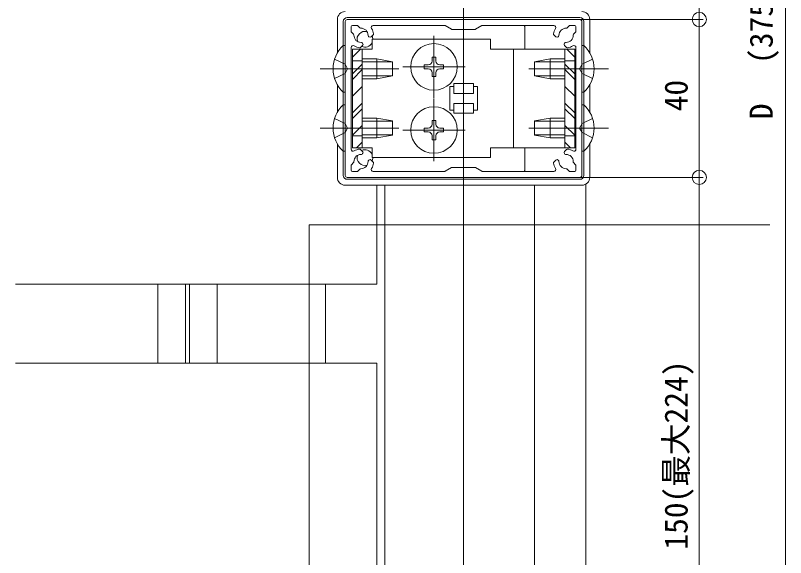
# Model space of a CAD drawing. Units: millimetres, scale not verified. Extents: x -1682 to -296, y -1188 to 1054.
# Drawn here: x -1570 to -1374.7, y 74.8 to 212.2 of the extents above; entities that cross this region are included whole.
import ezdxf
from ezdxf.enums import TextEntityAlignment as Align

# ---------------------------------------------------------------- set-up
doc = ezdxf.new("R2010")
doc.units = ezdxf.units.MM
doc.header["$LTSCALE"] = 4
for name, color, linetype, lineweight in [('0-3_YKK_11', 7, 'Continuous', 9), ('0-4_YKK_12', 2, 'Continuous', 9), ('0-6_YKK_13', 4, 'Continuous', 9), ('0-7_YKK_D', 6, 'Continuous', 9)]:
    doc.layers.add(name, color=color, linetype=linetype, lineweight=lineweight)
doc.styles.add('ＭＳ ゴシック', font='')
doc.styles.get('ＭＳ ゴシック').set_extended_font_data('MS Gothic')

msp = doc.modelspace()

# ---------------------------------------------------------------- linework, layer by layer
at = {"layer": '0-3_YKK_11'}
for p, q in [((-1485.859, 211.119), (-1456.359, 211.119)), ((-1456.359, 211.119), (-1426.859, 211.119)), ((-1486.359, 192.257), (-1486.359, 210.619)), ((-1484.859, 208.117), (-1484.859, 209.319)), ((-1484.559, 209.619), (-1483.356, 209.619)), ((-1483.144, 209.531), (-1482.619, 209.006)), ((-1479.246, 209.619), (-1461.171, 209.619)), ((-1461.021, 209.579), (-1459.428, 208.659)), ((-1453.289, 208.659), (-1451.696, 209.579)), ((-1451.546, 209.619), (-1433.472, 209.619)), ((-1430.098, 209.006), (-1429.573, 209.531)), ((-1429.361, 209.619), (-1428.159, 209.619)), ((-1427.859, 209.319), (-1427.859, 208.117)), ((-1426.359, 210.619), (-1426.359, 171.619)), ((-1484.246, 207.38), (-1484.771, 207.905)), ((-1479.778, 206.73), (-1479.266, 207.242)), ((-1459.278, 208.619), (-1453.439, 208.619)), ((-1433.451, 207.242), (-1432.94, 206.73)), ((-1427.947, 207.905), (-1428.471, 207.38)), ((-1481.97, 205.103), (-1482.068, 205.202)), ((-1480.441, 206.828), (-1480.343, 206.73)), ((-1432.374, 206.73), (-1432.276, 206.828)), ((-1430.65, 205.202), (-1430.748, 205.103)), ((-1484.859, 178.232), (-1484.859, 204.006)), ((-1482.481, 204.026), (-1481.97, 204.538)), ((-1430.748, 204.538), (-1430.236, 204.026)), ((-1427.859, 204.006), (-1427.859, 178.232)), ((-1486.359, 191.301), (-1486.359, 192.257)), ((-1486.359, 171.619), (-1486.359, 191.301)), ((-1481.97, 177.7), (-1482.481, 178.211)), ((-1430.236, 178.211), (-1430.748, 177.7)), ((-1482.068, 177.036), (-1481.97, 177.134)), ((-1430.748, 177.134), (-1430.65, 177.036)), ((-1484.859, 172.919), (-1484.859, 174.121)), ((-1484.771, 174.333), (-1484.246, 174.858)), ((-1480.343, 175.508), (-1480.441, 175.41)), ((-1479.266, 174.996), (-1479.778, 175.508)), ((-1432.94, 175.508), (-1433.451, 174.996)), ((-1432.276, 175.41), (-1432.374, 175.508)), ((-1428.471, 174.858), (-1427.947, 174.333)), ((-1427.859, 174.121), (-1427.859, 172.919)), ((-1483.356, 172.619), (-1484.559, 172.619)), ((-1482.619, 173.232), (-1483.144, 172.707)), ((-1461.171, 172.619), (-1479.246, 172.619)), ((-1459.428, 173.579), (-1461.021, 172.659)), ((-1453.439, 173.619), (-1459.278, 173.619)), ((-1451.696, 172.659), (-1453.289, 173.579)), ((-1433.472, 172.619), (-1451.546, 172.619)), ((-1429.573, 172.707), (-1430.098, 173.232)), ((-1428.159, 172.619), (-1429.361, 172.619)), ((-1456.359, 171.119), (-1485.859, 171.119)), ((-1426.859, 171.119), (-1456.359, 171.119))]:
    msp.add_line(p, q, dxfattribs=at)
for centre, radius, start, end in [((-1485.859, 210.619), 0.5, 90, 180), ((-1426.859, 210.619), 0.5, 0, 90), ((-1484.559, 209.319), 0.3, 90, 180), ((-1483.356, 209.319), 0.3, 44.99792, 90), ((-1482.407, 209.218), 0.3, 225.00206, 271.33783), ((-1479.246, 209.119), 0.5, 90, 212.72166), ((-1461.171, 209.319), 0.3, 60, 90), ((-1451.546, 209.319), 0.3, 90, 119.99998), ((-1433.472, 209.119), 0.5, 327.276, 90), ((-1430.31, 209.218), 0.3, 268.6799, 315.0103), ((-1429.361, 209.319), 0.3, 90, 135), ((-1428.159, 209.319), 0.3, 0, 90), ((-1484.559, 208.117), 0.3, 180, 225), ((-1484.458, 207.167), 0.3, 358.66208, 44.99792), ((-1482.359, 207.119), 1.8, 178.66954, 224.99988), ((-1482.359, 207.119), 1.8, 45, 91.33046), ((-1482.359, 207.119), 1.8, 359.79297, 44.9993), ((-1480.159, 207.111), 0.4, 179.7858, 224.99033), ((-1482.359, 207.119), 3.2, 6.63222, 32.71964), ((-1479.478, 207.454), 0.3, 314.99998, 6.62112), ((-1459.278, 208.919), 0.3, 239.99998, 270), ((-1453.439, 208.919), 0.3, 270, 300), ((-1433.239, 207.454), 0.3, 173.37785, 225), ((-1430.359, 207.119), 3.2, 147.28011, 173.36787), ((-1432.559, 207.111), 0.4, 315.00888, 0.21434), ((-1430.359, 207.119), 1.8, 135.00034, 180.20654), ((-1430.359, 207.119), 1.8, 88.66614, 135), ((-1430.359, 207.119), 1.8, 314.9995, 1.33046), ((-1428.259, 207.167), 0.3, 135.00206, 181.33783), ((-1428.159, 208.117), 0.3, 314.99792, 0), ((-1482.359, 207.119), 1.8, 224.99992, 270.20689), ((-1482.351, 204.919), 0.4, 45.0085, 90.21419), ((-1482.252, 204.821), 0.4, 314.99884, 45.00076), ((-1480.06, 207.012), 0.4, 225.00172, 315.00038), ((-1432.657, 207.012), 0.4, 224.99855, 314.99728), ((-1430.465, 204.821), 0.4, 134.99913, 224.99931), ((-1430.367, 204.919), 0.4, 89.79895, 134.99989), ((-1430.359, 207.119), 1.8, 269.7926, 314.99948), ((-1484.359, 204.006), 0.5, 57.27831, 180), ((-1482.359, 207.119), 3.2, 237.27966, 263.36595), ((-1482.694, 204.238), 0.3, 263.36325, 315.0014), ((-1430.024, 204.238), 0.3, 224.99664, 276.63568), ((-1430.359, 207.119), 3.2, 276.63361, 302.71948), ((-1428.359, 204.006), 0.5, 359.99988, 122.72166), ((-1484.359, 178.232), 0.5, 180.00011, 302.7216), ((-1482.359, 175.119), 3.2, 96.63223, 122.7198), ((-1482.694, 177.999), 0.3, 44.99792, 96.62122), ((-1430.024, 177.999), 0.3, 83.36325, 135.00154), ((-1430.359, 175.119), 3.2, 57.28, 83.36595), ((-1428.359, 178.232), 0.5, 237.27678, 0), ((-1482.359, 175.119), 1.8, 134.99954, 181.33339), ((-1482.359, 175.119), 1.8, 89.79309, 134.99963), ((-1482.351, 177.319), 0.4, 269.7858, 314.99052), ((-1482.252, 177.417), 0.4, 314.99893, 45.00096), ((-1430.465, 177.417), 0.4, 134.99913, 224.99913), ((-1430.367, 177.319), 0.4, 224.99902, 270.19888), ((-1430.359, 175.119), 1.8, 45.00006, 90.20738), ((-1430.359, 175.119), 1.8, 358.66614, 44.99997), ((-1484.559, 174.121), 0.3, 134.99792, 180), ((-1484.458, 175.07), 0.3, 314.98763, 1.31744), ((-1482.359, 175.119), 1.8, 268.66954, 314.99998), ((-1482.359, 175.119), 1.8, 314.99998, 0.20677), ((-1480.159, 175.127), 0.4, 135.00897, 180.21407), ((-1480.06, 175.225), 0.4, 44.99873, 134.99748), ((-1482.359, 175.119), 3.2, 327.27972, 353.36569), ((-1479.478, 174.784), 0.3, 353.36014, 45), ((-1433.239, 174.784), 0.3, 134.99792, 186.6385), ((-1430.359, 175.119), 3.2, 186.63333, 212.71964), ((-1432.657, 175.225), 0.4, 45.00183, 135.00047), ((-1432.559, 175.127), 0.4, 359.79922, 45.00018), ((-1430.359, 175.119), 1.8, 179.793, 224.9993), ((-1430.359, 175.119), 1.8, 224.9993, 271.33339), ((-1428.259, 175.07), 0.3, 178.6799, 225.01236), ((-1428.159, 174.121), 0.3, 0, 45), ((-1484.559, 172.919), 0.3, 180, 270), ((-1483.356, 172.919), 0.3, 270, 314.99998), ((-1482.407, 173.019), 0.3, 88.66208, 134.99792), ((-1479.246, 173.119), 0.5, 147.27748, 270), ((-1461.171, 172.919), 0.3, 270, 300), ((-1459.278, 173.319), 0.3, 90, 119.99998), ((-1453.439, 173.319), 0.3, 60, 90), ((-1451.546, 172.919), 0.3, 239.99998, 270), ((-1433.472, 173.119), 0.5, 270, 32.72166), ((-1430.31, 173.019), 0.3, 44.98763, 91.31744), ((-1429.361, 172.919), 0.3, 224.99792, 270), ((-1428.159, 172.919), 0.3, 270, 0), ((-1485.859, 171.619), 0.5, 180, 270), ((-1426.859, 171.619), 0.5, 270, 0)]:
    msp.add_arc(centre, radius, start, end, dxfattribs=at)
at = {"layer": '0-4_YKK_12'}
for p, q in [((-1456.359, 241.118), (-1456.359, 9.403)), ((-1478.359, 169.119), (-1478.359, 144.019)), ((-1476.359, 21.12), (-1476.359, 169.119)), ((-1438.359, 169.119), (-1438.359, 21.12)), ((-1425.359, 21.12), (-1425.359, 169.387)), ((-1495.529, 21.12), (-1495.529, 159.119)), ((-1495.529, 159.119), (-1378.732, 159.119)), ((-1478.359, 144.019), (-1569.992, 144.019)), ((-1533.858, 144.019), (-1533.858, 124.019)), ((-1526.858, 124.019), (-1526.858, 144.019)), ((-1525.858, 144.019), (-1525.858, 124.019)), ((-1518.858, 144.019), (-1518.858, 124.019)), ((-1491.359, 144.019), (-1491.359, 124.019)), ((-1478.359, 124.019), (-1569.992, 124.019)), ((-1478.359, 124.019), (-1478.359, 49.119))]:
    msp.add_line(p, q, dxfattribs=at)
at = {"layer": '0-6_YKK_13'}
for p, q in [((-1488.359, 211.119), (-1488.359, 202.672)), ((-1485.859, 211.619), (-1426.859, 211.619)), ((-1424.359, 202.672), (-1424.359, 211.119)), ((-1486.859, 210.619), (-1486.859, 171.619)), ((-1440.815, 203.619), (-1440.815, 209.119)), ((-1425.859, 210.619), (-1425.859, 171.619)), ((-1463.859, 191.219), (-1463.859, 207.019)), ((-1479.559, 203.619), (-1479.559, 206.119)), ((-1479.559, 206.119), (-1449.559, 206.119)), ((-1449.559, 203.619), (-1449.559, 206.119)), ((-1486.359, 204.519), (-1486.87, 204.519)), ((-1486.87, 204.519), (-1486.87, 196.119)), ((-1486.359, 204.519), (-1486.359, 196.119)), ((-1484.559, 178.619), (-1484.559, 203.619)), ((-1484.559, 201.575), (-1482.514, 203.619)), ((-1479.559, 203.619), (-1484.559, 203.619)), ((-1482.059, 203.619), (-1482.059, 178.619)), ((-1449.559, 203.619), (-1428.159, 203.619)), ((-1443.659, 203.619), (-1443.659, 178.619)), ((-1430.659, 203.619), (-1430.659, 178.619)), ((-1428.159, 201.575), (-1430.203, 203.619)), ((-1428.159, 178.619), (-1428.159, 203.619)), ((-1426.359, 204.519), (-1425.848, 204.519)), ((-1426.359, 204.519), (-1426.359, 196.119)), ((-1425.848, 204.519), (-1425.848, 196.119)), ((-1464.349, 201.569), (-1463.369, 201.569)), ((-1464.349, 200.589), (-1464.349, 201.569)), ((-1463.369, 201.569), (-1463.369, 200.589)), ((-1489.075, 201.069), (-1486.41, 199.769)), ((-1486.41, 199.769), (-1485.798, 198.619)), ((-1486.359, 192.719), (-1486.359, 201.119)), ((-1482.059, 200.619), (-1484.559, 200.619)), ((-1484.559, 197.332), (-1482.059, 199.832)), ((-1482.059, 201.119), (-1478.359, 201.119)), ((-1482.059, 200.369), (-1474.359, 200.369)), ((-1478.359, 201.119), (-1478.359, 196.119)), ((-1474.359, 200.419), (-1478.359, 201.119)), ((-1474.359, 200.419), (-1474.359, 196.819)), ((-1466.309, 199.609), (-1465.329, 199.609)), ((-1462.389, 199.609), (-1461.409, 199.609)), ((-1461.409, 199.609), (-1461.409, 198.629)), ((-1438.359, 200.419), (-1434.359, 201.119)), ((-1438.359, 200.419), (-1438.359, 196.819)), ((-1430.659, 200.369), (-1438.359, 200.369)), ((-1430.659, 201.119), (-1434.359, 201.119)), ((-1434.359, 201.119), (-1434.359, 196.119)), ((-1428.159, 200.619), (-1430.659, 200.619)), ((-1428.159, 197.332), (-1430.659, 199.832)), ((-1426.308, 199.769), (-1426.919, 198.619)), ((-1426.359, 192.719), (-1426.359, 201.119)), ((-1423.642, 201.069), (-1426.308, 199.769)), ((-1425.848, 192.719), (-1425.848, 201.119)), ((-1492.731, 198.619), (-1472.771, 198.619)), ((-1484.559, 195.918), (-1482.059, 198.418)), ((-1455.959, 199.119), (-1471.759, 199.119)), ((-1464.349, 196.669), (-1464.349, 197.649)), ((-1463.369, 197.649), (-1463.369, 196.669)), ((-1461.409, 198.629), (-1462.389, 198.629)), ((-1419.635, 198.619), (-1439.829, 198.619)), ((-1428.159, 195.918), (-1430.659, 198.418)), ((-1426.308, 197.469), (-1426.919, 198.619)), ((-1423.642, 196.169), (-1426.308, 197.469)), ((-1482.059, 196.869), (-1474.359, 196.869)), ((-1478.359, 196.119), (-1482.059, 196.119)), ((-1474.359, 196.819), (-1478.359, 196.119)), ((-1463.369, 196.669), (-1464.349, 196.669)), ((-1430.659, 196.869), (-1438.359, 196.869)), ((-1438.359, 196.819), (-1434.359, 196.119)), ((-1434.359, 196.119), (-1430.659, 196.119)), ((-1488.359, 194.566), (-1488.359, 187.672)), ((-1484.559, 191.675), (-1482.059, 194.175)), ((-1459.859, 188.119), (-1459.859, 194.119)), ((-1459.859, 194.119), (-1458.859, 194.119)), ((-1458.859, 192.369), (-1458.859, 194.869)), ((-1458.859, 194.869), (-1453.859, 194.869)), ((-1453.859, 194.869), (-1453.859, 192.369)), ((-1453.859, 194.119), (-1452.859, 194.119)), ((-1452.859, 194.119), (-1452.859, 188.119)), ((-1428.159, 191.675), (-1430.659, 194.175)), ((-1424.359, 187.672), (-1424.359, 194.566)), ((-1453.859, 192.369), (-1458.859, 192.369)), ((-1426.359, 192.719), (-1425.848, 192.719)), ((-1486.359, 189.519), (-1486.359, 181.119)), ((-1484.559, 187.433), (-1482.059, 189.932)), ((-1463.859, 175.219), (-1463.859, 191.019)), ((-1458.859, 187.369), (-1458.859, 189.869)), ((-1453.859, 189.869), (-1458.859, 189.869)), ((-1453.859, 189.869), (-1453.859, 187.369)), ((-1428.159, 187.433), (-1430.659, 189.932)), ((-1426.359, 189.519), (-1426.359, 181.119)), ((-1484.559, 186.018), (-1482.059, 188.518)), ((-1458.859, 188.119), (-1459.859, 188.119)), ((-1452.859, 188.119), (-1453.859, 188.119)), ((-1428.159, 186.018), (-1430.659, 188.518)), ((-1489.075, 186.069), (-1486.41, 184.769)), ((-1486.359, 177.719), (-1486.359, 186.119)), ((-1482.059, 186.119), (-1478.359, 186.119)), ((-1478.359, 186.119), (-1478.359, 181.119)), ((-1474.359, 185.419), (-1478.359, 186.119)), ((-1464.349, 185.569), (-1463.369, 185.569)), ((-1464.349, 184.589), (-1464.349, 185.569)), ((-1463.369, 185.569), (-1463.369, 184.589)), ((-1453.859, 187.369), (-1458.859, 187.369)), ((-1438.359, 185.419), (-1434.359, 186.119)), ((-1430.659, 186.119), (-1434.359, 186.119)), ((-1434.359, 186.119), (-1434.359, 181.119)), ((-1426.359, 177.719), (-1426.359, 186.119)), ((-1423.642, 186.069), (-1426.308, 184.769)), ((-1492.731, 183.619), (-1472.771, 183.619)), ((-1486.41, 184.769), (-1485.798, 183.619)), ((-1486.41, 182.469), (-1485.798, 183.619)), ((-1484.559, 181.776), (-1482.059, 184.276)), ((-1482.059, 185.369), (-1474.359, 185.369)), ((-1474.359, 185.419), (-1474.359, 181.819)), ((-1466.309, 182.629), (-1466.309, 183.609)), ((-1466.309, 183.609), (-1465.329, 183.609)), ((-1462.389, 183.609), (-1461.409, 183.609)), ((-1461.409, 183.609), (-1461.409, 182.629)), ((-1419.635, 183.619), (-1439.829, 183.619)), ((-1438.359, 185.419), (-1438.359, 181.819)), ((-1430.659, 185.369), (-1438.359, 185.369)), ((-1428.159, 181.776), (-1430.659, 184.276)), ((-1426.308, 184.769), (-1426.919, 183.619)), ((-1426.308, 182.469), (-1426.919, 183.619)), ((-1489.075, 181.169), (-1486.41, 182.469)), ((-1482.059, 181.869), (-1474.359, 181.869)), ((-1474.359, 181.819), (-1478.359, 181.119)), ((-1455.959, 183.119), (-1471.759, 183.119)), ((-1465.329, 182.629), (-1466.309, 182.629)), ((-1464.349, 180.669), (-1464.349, 181.649)), ((-1463.369, 181.649), (-1463.369, 180.669)), ((-1461.409, 182.629), (-1462.389, 182.629)), ((-1430.659, 181.869), (-1438.359, 181.869)), ((-1438.359, 181.819), (-1434.359, 181.119)), ((-1423.642, 181.169), (-1426.308, 182.469)), ((-1482.059, 181.619), (-1484.559, 181.619)), ((-1483.473, 178.619), (-1482.059, 180.033)), ((-1478.359, 181.119), (-1482.059, 181.119)), ((-1463.369, 180.669), (-1464.349, 180.669)), ((-1434.359, 181.119), (-1430.659, 181.119)), ((-1428.159, 181.619), (-1430.659, 181.619)), ((-1429.245, 178.619), (-1430.659, 180.033)), ((-1488.359, 179.565), (-1488.359, 171.119)), ((-1484.559, 178.619), (-1479.559, 178.619)), ((-1479.559, 176.119), (-1479.559, 178.619)), ((-1449.559, 176.119), (-1449.559, 178.619)), ((-1428.159, 178.619), (-1449.559, 178.619)), ((-1440.815, 173.119), (-1440.815, 178.619)), ((-1424.359, 171.119), (-1424.359, 179.565)), ((-1479.559, 176.119), (-1449.559, 176.119)), ((-1426.859, 170.619), (-1485.859, 170.619)), ((-1426.359, 169.119), (-1486.359, 169.119))]:
    msp.add_line(p, q, dxfattribs=at)
for points in [[(-1486.359, 192.719), (-1486.87, 192.719), (-1486.87, 201.119)], [(-1465.329, 198.629), (-1466.309, 198.629), (-1466.309, 199.609)], [(-1489.075, 196.169), (-1486.41, 197.469), (-1485.798, 198.619)], [(-1486.359, 189.519), (-1486.87, 189.519), (-1486.87, 181.119)], [(-1426.359, 189.519), (-1425.848, 189.519), (-1425.848, 181.119)], [(-1486.359, 177.719), (-1486.87, 177.719), (-1486.87, 186.119)], [(-1426.359, 177.719), (-1425.848, 177.719), (-1425.848, 186.119)]]:
    msp.add_lwpolyline(points, dxfattribs=at)
for centre in [(-1463.859, 199.119), (-1463.859, 183.119)]:
    msp.add_circle(centre, 5.9, dxfattribs=at)
for centre, radius, start, end in [((-1486.359, 211.119), 2, 90, 180), ((-1426.359, 211.119), 2, 0, 90), ((-1485.859, 210.619), 1, 90, 180), ((-1426.859, 210.619), 1, 0, 90), ((-1441.815, 209.119), 1, 0, 30.00101), ((-1481.359, 206.119), 2, 74.20284, 195.79723), ((-1481.359, 206.119), 2, 245.05156, 334.15573), ((-1481.359, 206.119), 2, 0, 24.94843), ((-1481.441, 198.619), 8.017, 132.61678, 227.38321), ((-1431.276, 198.619), 8.017, 312.61678, 47.38321), ((-1465.329, 200.589), 0.98, 270, 0), ((-1462.389, 200.589), 0.98, 180, 270), ((-1465.329, 197.649), 0.98, 0, 90), ((-1462.389, 197.649), 0.98, 90, 180), ((-1481.441, 183.619), 8.017, 132.61678, 227.38321), ((-1431.276, 183.619), 8.017, 312.61678, 47.38321), ((-1465.329, 184.589), 0.98, 270, 0), ((-1462.389, 184.589), 0.98, 180, 270), ((-1465.329, 181.649), 0.98, 0, 90), ((-1462.389, 181.649), 0.98, 90, 180), ((-1481.359, 176.119), 2, 25.84425, 114.94777), ((-1481.359, 176.119), 2, 164.20216, 285.79684), ((-1481.359, 176.119), 2, 335.05222, 0), ((-1441.815, 173.119), 1, 329.99898, 0), ((-1486.359, 171.119), 2, 180, 270), ((-1485.859, 171.619), 1, 180, 270), ((-1426.859, 171.619), 1, 270, 0), ((-1426.359, 171.119), 2, 270, 0)]:
    msp.add_arc(centre, radius, start, end, dxfattribs=at)
at = {"layer": '0-7_YKK_D'}
for p, q in [((-1374.702, 21.12), (-1374.702, 396.118)), ((-1396.586, 292.118), (-1396.586, 211.119)), ((-1426.859, 211.119), (-1395.586, 211.119)), ((-1419.359, 211.119), (-1395.586, 211.119)), ((-1396.586, 211.119), (-1396.586, 171.119)), ((-1426.859, 171.119), (-1395.586, 171.119)), ((-1396.586, 171.119), (-1396.586, 21.12))]:
    msp.add_line(p, q, dxfattribs=at)
for centre in [(-1396.586, 211.119), (-1396.586, 211.119), (-1396.586, 171.119), (-1396.586, 171.119)]:
    msp.add_circle(centre, 1.8, dxfattribs=at)

# ---------------------------------------------------------------- texts
at = {"layer": '0-7_YKK_D', "color": 4, "style": 'ＭＳ ゴシック'}
for s, p in [('(375)', (-1376.202, 199.859)), ('40', (-1397.786, 187.856)), ('D', (-1376.202, 185.843)), ('150(最大224)', (-1397.786, 76.762))]:
    msp.add_text(s, height=5.865, rotation=90, dxfattribs=at).set_placement(p, align=Align.BOTTOM_LEFT)

doc.saveas('drawing.dxf')
